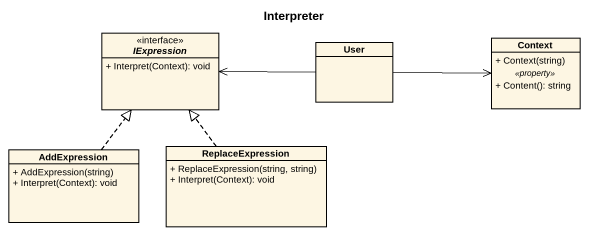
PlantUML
@startuml
title Interpreter
hide circle
hide empty members
skinparam classAttributeIconSize 0
interface IExpression <<interface>> {
  + Interpret(Context): void
}
class User
class Context {
  + Context(string)
  .. <<property>> ..
  + Content(): string
}
class AddExpression {
  + AddExpression(string)
  + Interpret(Context): void
}
class ReplaceExpression {
  + ReplaceExpression(string, string)
  + Interpret(Context): void
}
User -left-> IExpression
User -right-> Context
AddExpression .up.|> IExpression
ReplaceExpression .up.|> IExpression
@enduml
